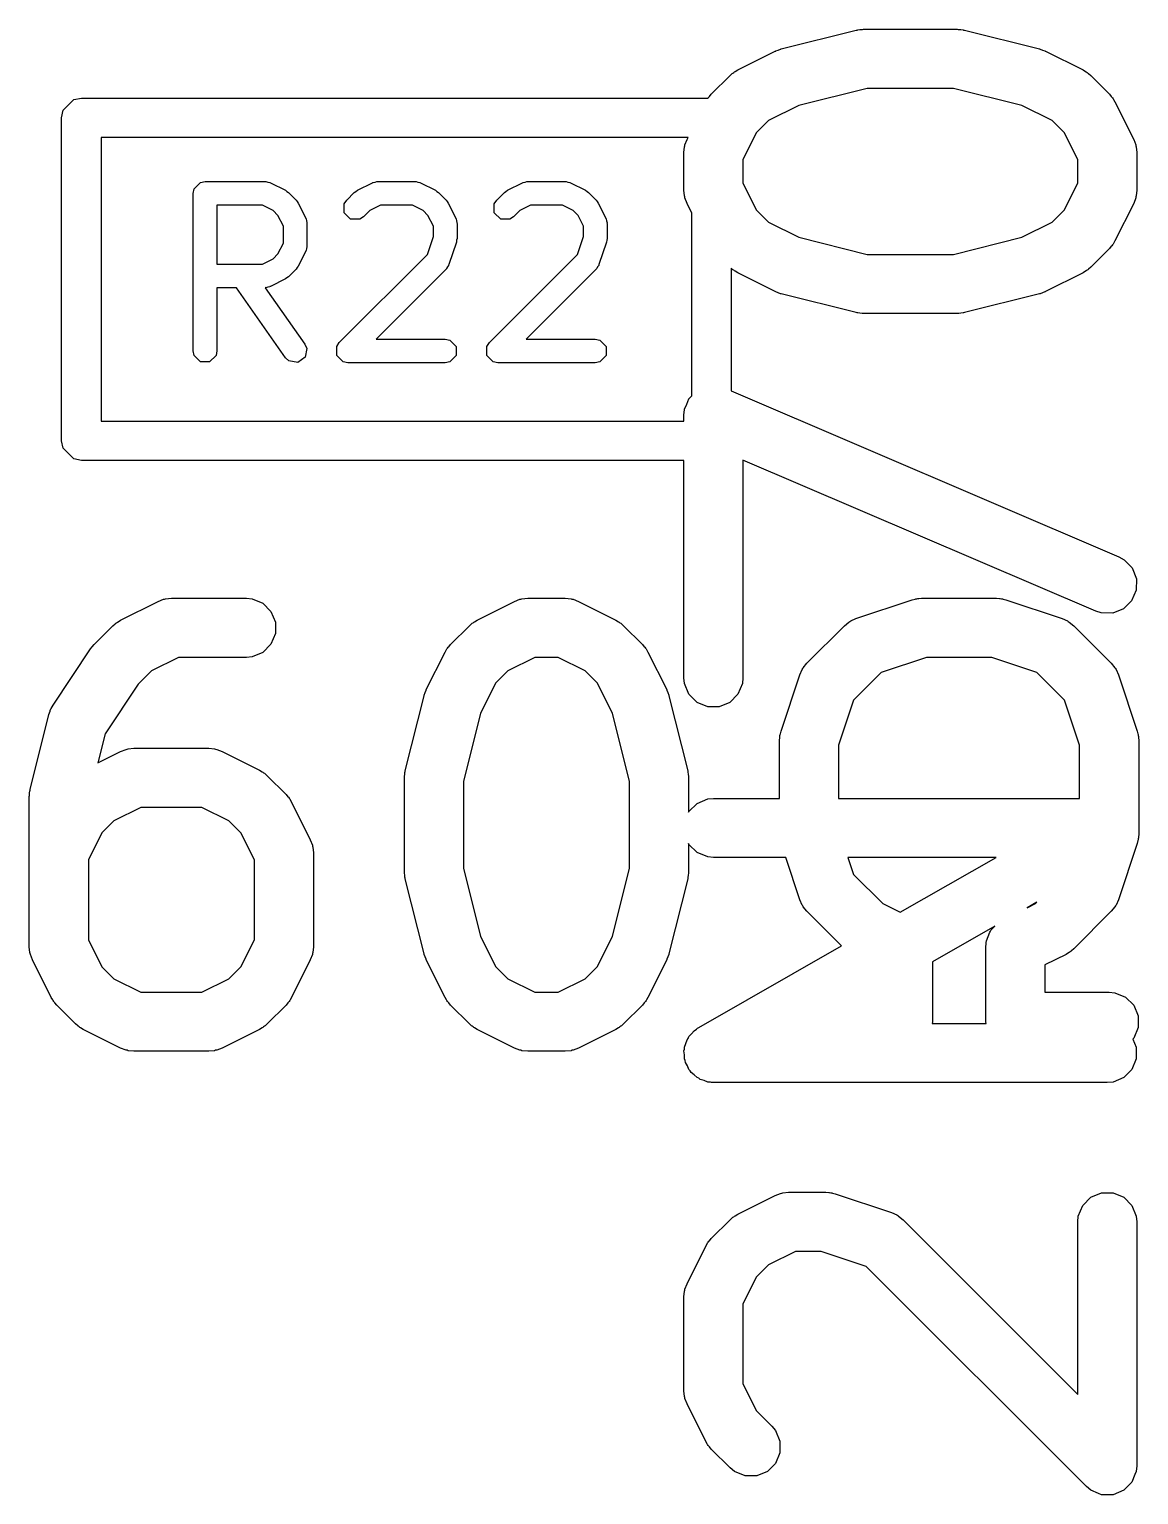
# Model space of a CAD drawing. Header units: millimetres. Extents: x 129 to 276, y -185 to -58.
# Drawn here: x 175.068 to 177.885, y -79.335 to -75.615 of the extents above; entities that cross this region are included whole.
import ezdxf

# ---------------------------------------------------------------- set-up
doc = ezdxf.new("R2010")
doc.units = ezdxf.units.MM
doc.layers.add('F.Fab', color=9, linetype='CONTINUOUS', true_color=0xafafaf)

msp = doc.modelspace()

# ---------------------------------------------------------------- linework, layer by layer
at = {"layer": 'F.Fab', "linetype": 'CONTINUOUS'}
for p, q in [((176.977105, -75.665334), (177.167581, -75.617715)), ((177.167581, -75.617715), (177.170117, -75.617339)), ((177.170117, -75.617339), (177.171139, -75.616917)), ((177.171139, -75.616917), (177.176651, -75.616374)), ((177.176651, -75.616374), (177.182125, -75.615565)), ((177.182125, -75.615565), (177.183217, -75.615727)), ((177.183217, -75.615727), (177.185771, -75.615476)), ((177.185771, -75.615476), (177.423866, -75.615476)), ((177.423866, -75.615476), (177.426419, -75.615727)), ((177.426419, -75.615727), (177.427512, -75.615565)), ((177.427512, -75.615565), (177.432985, -75.616374)), ((177.432985, -75.616374), (177.438498, -75.616917)), ((177.438498, -75.616917), (177.439519, -75.617339)), ((177.439519, -75.617339), (177.442056, -75.617715)), ((177.442056, -75.617715), (177.632532, -75.665334)), ((176.866516, -75.718632), (176.961754, -75.671013)), ((176.961754, -75.671013), (176.962823, -75.670603)), ((176.962823, -75.670603), (176.963259, -75.670281)), ((176.963259, -75.670281), (176.969395, -75.668088)), ((176.969395, -75.668088), (176.975485, -75.665758)), ((176.975485, -75.665758), (176.976025, -75.665719)), ((176.976025, -75.665719), (176.977105, -75.665334)), ((177.632532, -75.665334), (177.633611, -75.665719)), ((177.633611, -75.665719), (177.634151, -75.665758)), ((177.634151, -75.665758), (177.640232, -75.668085)), ((177.640232, -75.668085), (177.646378, -75.670281)), ((177.646378, -75.670281), (177.646813, -75.670603)), ((177.646813, -75.670603), (177.647883, -75.671013)), ((177.647883, -75.671013), (177.743121, -75.718632)), ((176.799405, -75.7803), (176.847024, -75.732681)), ((176.847024, -75.732681), (176.852773, -75.727962)), ((176.852773, -75.727962), (176.854073, -75.726464)), ((176.854073, -75.726464), (176.856332, -75.725042)), ((176.856332, -75.725042), (176.858389, -75.723354)), ((176.858389, -75.723354), (176.860216, -75.722596)), ((176.860216, -75.722596), (176.866516, -75.718632)), ((177.743121, -75.718632), (177.749417, -75.722595)), ((177.749417, -75.722595), (177.751247, -75.723353)), ((177.751247, -75.723353), (177.753305, -75.725042)), ((177.753305, -75.725042), (177.755564, -75.726464)), ((177.755564, -75.726464), (177.756863, -75.727962)), ((177.756863, -75.727962), (177.762612, -75.73268)), ((177.762612, -75.73268), (177.810232, -75.780299)), ((177.195005, -75.765476), (177.021471, -75.808859)), ((177.414632, -75.765476), (177.195005, -75.765476)), ((177.588166, -75.808859), (177.414632, -75.765476)), ((175.153806, -75.820866), (175.180866, -75.793806)), ((175.180866, -75.793806), (175.2, -75.79)), ((175.2, -75.79), (176.791444, -75.79)), ((176.791444, -75.79), (176.791766, -75.789608)), ((176.791766, -75.789608), (176.793188, -75.787349)), ((176.793188, -75.787349), (176.794686, -75.786049)), ((176.794686, -75.786049), (176.799405, -75.7803)), ((177.021471, -75.808859), (176.944484, -75.847353)), ((177.665153, -75.847353), (177.588166, -75.808859)), ((177.810232, -75.780299), (177.81495, -75.786048)), ((177.81495, -75.786048), (177.81645, -75.787349)), ((177.81645, -75.787349), (177.817872, -75.789608)), ((177.817872, -75.789608), (177.81956, -75.791665)), ((177.81956, -75.791665), (177.820317, -75.793492)), ((177.820317, -75.793492), (177.824282, -75.799792)), ((177.824282, -75.799792), (177.871901, -75.89503)), ((175.15, -75.84), (175.153806, -75.820866)), ((175.15, -76.66), (175.15, -75.84)), ((176.944484, -75.847353), (176.914077, -75.87776)), ((177.695561, -75.87776), (177.665153, -75.847353)), ((176.914077, -75.87776), (176.879819, -75.946276)), ((177.729819, -75.946276), (177.695561, -75.87776)), ((175.25, -75.89), (175.25, -76.61)), ((176.740252, -75.89), (175.25, -75.89)), ((176.729819, -75.928571), (176.73126, -75.913939)), ((176.73126, -75.913939), (176.732291, -75.911449)), ((176.732291, -75.911449), (176.732482, -75.908762)), ((176.732482, -75.908762), (176.737737, -75.89503)), ((176.737737, -75.89503), (176.740252, -75.89)), ((177.871901, -75.89503), (177.877156, -75.908761)), ((177.877156, -75.908761), (177.877347, -75.91145)), ((177.877347, -75.91145), (177.878378, -75.913939)), ((177.878378, -75.913939), (177.879819, -75.928571)), ((176.729819, -76.023809), (176.729819, -75.928571)), ((176.879819, -75.946276), (176.879819, -76.006104)), ((177.729819, -76.006104), (177.729819, -75.946276)), ((177.879819, -75.928571), (177.879819, -76.023809)), ((175.484286, -76.031927), (175.48657, -76.020446)), ((175.484286, -76.431927), (175.484286, -76.031927)), ((175.48657, -76.020446), (175.502805, -76.004211)), ((175.502805, -76.004211), (175.514286, -76.001927)), ((175.514286, -76.001927), (175.666667, -76.001927)), ((175.666667, -76.001927), (175.668141, -76.00222)), ((175.668141, -76.00222), (175.668793, -76.002003)), ((175.668793, -76.002003), (175.673429, -76.003272)), ((175.673429, -76.003272), (175.678148, -76.004211)), ((175.678148, -76.004211), (175.678634, -76.004697)), ((175.678634, -76.004697), (175.680084, -76.005094)), ((175.680084, -76.005094), (175.718179, -76.024142)), ((175.718179, -76.024142), (175.721982, -76.027094)), ((175.721982, -76.027094), (175.725975, -76.029762)), ((175.725975, -76.029762), (175.745023, -76.048809)), ((175.874025, -76.048808), (175.893073, -76.029761)), ((175.893073, -76.029761), (175.897072, -76.027089)), ((175.897072, -76.027089), (175.900869, -76.024142)), ((175.900869, -76.024142), (175.938965, -76.005094)), ((175.938965, -76.005094), (175.940413, -76.004697)), ((175.940413, -76.004697), (175.9409, -76.004211)), ((175.9409, -76.004211), (175.945611, -76.003273)), ((175.945611, -76.003273), (175.950255, -76.002002)), ((175.950255, -76.002002), (175.950908, -76.002219)), ((175.950908, -76.002219), (175.952381, -76.001927)), ((175.952381, -76.001927), (176.047619, -76.001927)), ((176.047619, -76.001927), (176.049093, -76.00222)), ((176.049093, -76.00222), (176.049745, -76.002003)), ((176.049745, -76.002003), (176.054381, -76.003272)), ((176.054381, -76.003272), (176.0591, -76.004211)), ((176.0591, -76.004211), (176.059586, -76.004697)), ((176.059586, -76.004697), (176.061036, -76.005094)), ((176.061036, -76.005094), (176.099131, -76.024142)), ((176.099131, -76.024142), (176.102927, -76.027089)), ((176.102927, -76.027089), (176.106927, -76.029761)), ((176.106927, -76.029761), (176.125974, -76.048808)), ((176.254977, -76.048808), (176.274025, -76.029761)), ((176.274025, -76.029761), (176.278024, -76.027089)), ((176.278024, -76.027089), (176.281821, -76.024142)), ((176.281821, -76.024142), (176.319917, -76.005094)), ((176.319917, -76.005094), (176.321365, -76.004697)), ((176.321365, -76.004697), (176.321852, -76.004211)), ((176.321852, -76.004211), (176.326563, -76.003273)), ((176.326563, -76.003273), (176.331207, -76.002002)), ((176.331207, -76.002002), (176.33186, -76.002219)), ((176.33186, -76.002219), (176.333333, -76.001927)), ((176.333333, -76.001927), (176.428571, -76.001927)), ((176.428571, -76.001927), (176.430045, -76.00222)), ((176.430045, -76.00222), (176.430697, -76.002003)), ((176.430697, -76.002003), (176.435333, -76.003272)), ((176.435333, -76.003272), (176.440052, -76.004211)), ((176.440052, -76.004211), (176.440538, -76.004697)), ((176.440538, -76.004697), (176.441988, -76.005094)), ((176.441988, -76.005094), (176.480083, -76.024142)), ((176.480083, -76.024142), (176.483879, -76.027089)), ((176.483879, -76.027089), (176.487879, -76.029761)), ((176.487879, -76.029761), (176.506926, -76.048808)), ((176.73126, -76.038441), (176.729819, -76.023809)), ((176.879819, -76.006104), (176.914077, -76.07462)), ((177.695561, -76.074619), (177.729819, -76.006104)), ((177.879819, -76.023809), (177.878378, -76.038441)), ((175.659584, -76.061927), (175.544286, -76.061927)), ((175.544286, -76.061927), (175.544286, -76.211451)), ((175.686991, -76.07563), (175.659584, -76.061927)), ((175.745023, -76.048809), (175.747699, -76.052815)), ((175.747699, -76.052815), (175.750642, -76.056606)), ((175.750642, -76.056606), (175.76969, -76.094702)), ((175.867521, -76.081501), (175.867522, -76.058541)), ((175.867522, -76.058541), (175.874025, -76.048808)), ((175.959464, -76.061927), (175.932055, -76.075631)), ((176.040536, -76.061927), (175.959464, -76.061927)), ((176.067942, -76.07563), (176.040536, -76.061927)), ((176.125974, -76.048808), (176.128645, -76.052805)), ((176.128645, -76.052805), (176.131595, -76.056606)), ((176.131595, -76.056606), (176.150642, -76.094702)), ((176.248473, -76.081501), (176.248474, -76.058541)), ((176.248474, -76.058541), (176.254977, -76.048808)), ((176.340416, -76.061927), (176.313007, -76.075631)), ((176.421488, -76.061927), (176.340416, -76.061927)), ((176.448894, -76.07563), (176.421488, -76.061927)), ((176.506926, -76.048808), (176.509597, -76.052805)), ((176.509597, -76.052805), (176.512547, -76.056606)), ((176.512547, -76.056606), (176.531594, -76.094702)), ((176.732291, -76.04093), (176.73126, -76.038441)), ((176.732482, -76.043618), (176.732291, -76.04093)), ((176.737737, -76.05735), (176.732482, -76.043618)), ((176.75, -76.081876), (176.737737, -76.05735)), ((177.871901, -76.05735), (177.824282, -76.152588)), ((177.877156, -76.043619), (177.871901, -76.05735)), ((177.877347, -76.040929), (177.877156, -76.043619)), ((177.878378, -76.038441), (177.877347, -76.040929)), ((175.699153, -76.087793), (175.686991, -76.07563)), ((175.712857, -76.1152), (175.699153, -76.087793)), ((175.76969, -76.094702), (175.770086, -76.09615)), ((175.770086, -76.09615), (175.770573, -76.096637)), ((175.770573, -76.096637), (175.77151, -76.101348)), ((175.77151, -76.101348), (175.772782, -76.105992)), ((175.772782, -76.105992), (175.772564, -76.106645)), ((175.772564, -76.106645), (175.772857, -76.108118)), ((175.772857, -76.108118), (175.772857, -76.16526)), ((175.883757, -76.097738), (175.867521, -76.081501)), ((175.906717, -76.097739), (175.883757, -76.097738)), ((175.916451, -76.091236), (175.906717, -76.097739)), ((175.932055, -76.075631), (175.916451, -76.091236)), ((176.080106, -76.087794), (176.067942, -76.07563)), ((176.093809, -76.115199), (176.080106, -76.087794)), ((176.150642, -76.094702), (176.151038, -76.09615)), ((176.151038, -76.09615), (176.151525, -76.096637)), ((176.151525, -76.096637), (176.152463, -76.101356)), ((176.152463, -76.101356), (176.153733, -76.105992)), ((176.153733, -76.105992), (176.153515, -76.106643)), ((176.153515, -76.106643), (176.153809, -76.108118)), ((176.153809, -76.108118), (176.153809, -76.146213)), ((176.264709, -76.097738), (176.248473, -76.081501)), ((176.287669, -76.097739), (176.264709, -76.097738)), ((176.297403, -76.091236), (176.287669, -76.097739)), ((176.313007, -76.075631), (176.297403, -76.091236)), ((176.461058, -76.087794), (176.448894, -76.07563)), ((176.474761, -76.115199), (176.461058, -76.087794)), ((176.531594, -76.094702), (176.53199, -76.09615)), ((176.53199, -76.09615), (176.532477, -76.096637)), ((176.532477, -76.096637), (176.533415, -76.101356)), ((176.533415, -76.101356), (176.534685, -76.105992)), ((176.534685, -76.105992), (176.534467, -76.106643)), ((176.534467, -76.106643), (176.534761, -76.108118)), ((176.534761, -76.108118), (176.534761, -76.146213)), ((176.75, -76.545952), (176.75, -76.081876)), ((176.914077, -76.07462), (176.944484, -76.105027)), ((176.944484, -76.105027), (177.021471, -76.14352)), ((177.588166, -76.14352), (177.665153, -76.105026)), ((177.665153, -76.105026), (177.695561, -76.074619)), ((175.712857, -76.158177), (175.712857, -76.1152)), ((176.078539, -76.187152), (176.093809, -76.141343)), ((176.093809, -76.141343), (176.093809, -76.115199)), ((176.153809, -76.146213), (176.15287, -76.150928)), ((176.459491, -76.187152), (176.474761, -76.141343)), ((176.474761, -76.141343), (176.474761, -76.115199)), ((176.534761, -76.146213), (176.533822, -76.150928)), ((177.021471, -76.14352), (177.195005, -76.186904)), ((177.414632, -76.186904), (177.588166, -76.14352)), ((175.699153, -76.185584), (175.712857, -76.158177)), ((175.76969, -76.178676), (175.750642, -76.216772)), ((175.770086, -76.177227), (175.76969, -76.178676)), ((175.770573, -76.176741), (175.770086, -76.177227)), ((175.77151, -76.172029), (175.770573, -76.176741)), ((175.772782, -76.167386), (175.77151, -76.172029)), ((175.772857, -76.16526), (175.772564, -76.166732)), ((175.772564, -76.166732), (175.772782, -76.167386)), ((176.15227, -76.155699), (176.133223, -76.212843)), ((176.15287, -76.150928), (176.15227, -76.155699)), ((176.533222, -76.155699), (176.514175, -76.212843)), ((176.533822, -76.150928), (176.533222, -76.155699)), ((177.810232, -76.172081), (177.762612, -76.2197)), ((177.81495, -76.166331), (177.810232, -76.172081)), ((177.81645, -76.165031), (177.81495, -76.166331)), ((177.817872, -76.162771), (177.81645, -76.165031)), ((177.81956, -76.160715), (177.817872, -76.162771)), ((177.820317, -76.158887), (177.81956, -76.160715)), ((177.824282, -76.152588), (177.820317, -76.158887)), ((175.544286, -76.211451), (175.659584, -76.211451)), ((175.659584, -76.211451), (175.686991, -76.197747)), ((175.686991, -76.197747), (175.699153, -76.185584)), ((175.747699, -76.220562), (175.745023, -76.224569)), ((175.750642, -76.216772), (175.747699, -76.220562)), ((175.854977, -76.410714), (176.078539, -76.187152)), ((176.129809, -76.21883), (176.127425, -76.223012)), ((176.132478, -76.214836), (176.129809, -76.21883)), ((176.133223, -76.212843), (176.132478, -76.214149)), ((176.132478, -76.214149), (176.132478, -76.214836)), ((176.235929, -76.410714), (176.459491, -76.187152)), ((176.510761, -76.21883), (176.508377, -76.223012)), ((176.51343, -76.214836), (176.510761, -76.21883)), ((176.514175, -76.212843), (176.51343, -76.214149)), ((176.51343, -76.214149), (176.51343, -76.214836)), ((176.852773, -76.224417), (176.85, -76.222141)), ((176.85, -76.222141), (176.85, -76.533003)), ((177.195005, -76.186904), (177.414632, -76.186904)), ((177.762612, -76.2197), (177.756863, -76.224417)), ((175.718179, -76.249236), (175.680084, -76.268284)), ((175.721982, -76.246283), (175.718179, -76.249236)), ((175.725975, -76.243616), (175.721982, -76.246283)), ((175.745023, -76.224569), (175.725975, -76.243616)), ((176.125975, -76.224569), (175.948616, -76.401927)), ((176.126809, -76.223319), (176.125975, -76.224569)), ((176.127425, -76.223012), (176.126809, -76.223319)), ((176.506927, -76.224569), (176.329568, -76.401927)), ((176.507761, -76.223319), (176.506927, -76.224569)), ((176.508377, -76.223012), (176.507761, -76.223319)), ((176.854073, -76.225916), (176.852773, -76.224417)), ((176.856332, -76.227337), (176.854073, -76.225916)), ((176.858389, -76.229026), (176.856332, -76.227337)), ((176.860216, -76.229783), (176.858389, -76.229026)), ((176.866516, -76.233748), (176.860216, -76.229783)), ((176.961754, -76.281367), (176.866516, -76.233748)), ((177.743121, -76.233748), (177.647883, -76.281367)), ((177.749417, -76.229784), (177.743121, -76.233748)), ((177.751247, -76.229027), (177.749417, -76.229784)), ((177.753305, -76.227337), (177.751247, -76.229027)), ((177.755564, -76.225916), (177.753305, -76.227337)), ((177.756863, -76.224417), (177.755564, -76.225916)), ((175.593904, -76.271451), (175.544286, -76.271451)), ((175.544286, -76.271451), (175.544286, -76.431927)), ((175.71828, -76.44913), (175.593904, -76.271451)), ((175.668141, -76.271157), (175.667085, -76.271367)), ((175.667085, -76.271367), (175.767434, -76.414723)), ((175.668793, -76.271375), (175.668141, -76.271157)), ((175.673429, -76.270105), (175.668793, -76.271375)), ((175.678148, -76.269167), (175.673429, -76.270105)), ((175.678634, -76.26868), (175.678148, -76.269167)), ((175.680084, -76.268284), (175.678634, -76.26868)), ((176.962823, -76.281776), (176.961754, -76.281367)), ((176.963259, -76.282099), (176.962823, -76.281776)), ((176.969395, -76.284291), (176.963259, -76.282099)), ((176.975485, -76.286622), (176.969395, -76.284291)), ((176.976025, -76.28666), (176.975485, -76.286622)), ((176.977105, -76.287046), (176.976025, -76.28666)), ((177.167581, -76.334665), (176.977105, -76.287046)), ((177.632532, -76.287046), (177.442056, -76.334665)), ((177.633611, -76.28666), (177.632532, -76.287046)), ((177.634151, -76.286622), (177.633611, -76.28666)), ((177.640232, -76.284294), (177.634151, -76.286622)), ((177.646378, -76.282099), (177.640232, -76.284294)), ((177.646813, -76.281776), (177.646378, -76.282099)), ((177.647883, -76.281367), (177.646813, -76.281776)), ((177.170117, -76.33504), (177.167581, -76.334665)), ((177.171139, -76.335463), (177.170117, -76.33504)), ((177.176651, -76.336005), (177.171139, -76.335463)), ((177.182125, -76.336815), (177.176651, -76.336005)), ((177.183217, -76.336652), (177.182125, -76.336815)), ((177.185771, -76.336904), (177.183217, -76.336652)), ((177.423866, -76.336904), (177.185771, -76.336904)), ((177.426419, -76.336652), (177.423866, -76.336904)), ((177.427512, -76.336815), (177.426419, -76.336652)), ((177.432985, -76.336005), (177.427512, -76.336815)), ((177.438498, -76.335463), (177.432985, -76.336005)), ((177.439519, -76.33504), (177.438498, -76.335463)), ((177.442056, -76.334665), (177.439519, -76.33504)), ((175.948616, -76.401927), (176.123809, -76.401927)), ((176.123809, -76.401927), (176.13529, -76.404211)), ((176.13529, -76.404211), (176.151525, -76.420446)), ((176.329568, -76.401927), (176.504761, -76.401927)), ((176.504761, -76.401927), (176.516242, -76.404211)), ((176.516242, -76.404211), (176.532477, -76.420446)), ((175.48657, -76.443408), (175.484286, -76.431927)), ((175.502805, -76.459643), (175.48657, -76.443408)), ((175.542002, -76.443408), (175.525767, -76.459643)), ((175.544286, -76.431927), (175.542002, -76.443408)), ((175.767434, -76.414723), (175.772146, -76.425438)), ((175.772146, -76.425438), (175.768156, -76.448049)), ((175.848474, -76.420446), (175.848476, -76.420443)), ((175.848474, -76.443408), (175.848474, -76.420446)), ((175.864709, -76.459643), (175.848474, -76.443408)), ((175.848476, -76.420443), (175.854977, -76.410714)), ((176.151525, -76.443408), (176.13529, -76.459643)), ((176.151525, -76.420446), (176.151525, -76.443408)), ((176.229426, -76.420446), (176.229428, -76.420443)), ((176.229426, -76.443408), (176.229426, -76.420446)), ((176.245661, -76.459643), (176.229426, -76.443408)), ((176.229428, -76.420443), (176.235929, -76.410714)), ((176.532477, -76.443408), (176.516242, -76.459643)), ((176.532477, -76.420446), (176.532477, -76.443408)), ((175.525767, -76.459643), (175.502805, -76.459643)), ((175.726735, -76.457226), (175.71828, -76.44913)), ((175.749345, -76.461216), (175.726735, -76.457226)), ((175.768156, -76.448049), (175.749345, -76.461216)), ((175.87619, -76.461927), (175.864709, -76.459643)), ((176.123809, -76.461927), (175.87619, -76.461927)), ((176.13529, -76.459643), (176.123809, -76.461927)), ((176.257142, -76.461927), (176.245661, -76.459643)), ((176.504761, -76.461927), (176.257142, -76.461927)), ((176.516242, -76.459643), (176.504761, -76.461927)), ((176.737032, -76.56667), (176.742459, -76.55357)), ((176.742459, -76.55357), (176.742787, -76.553241)), ((176.742787, -76.553241), (176.742971, -76.552813)), ((176.742971, -76.552813), (176.75, -76.545952)), ((176.85, -76.533003), (177.834363, -76.954873)), ((176.729819, -76.595238), (176.73126, -76.580606)), ((176.73126, -76.580606), (176.731438, -76.580175)), ((176.731438, -76.580175), (176.731444, -76.579711)), ((176.731444, -76.579711), (176.737032, -76.56667)), ((175.25, -76.61), (176.729819, -76.61)), ((176.729819, -76.61), (176.729819, -76.595238)), ((175.153806, -76.679134), (175.15, -76.66)), ((175.180866, -76.706194), (175.153806, -76.679134)), ((175.2, -76.71), (175.180866, -76.706194)), ((176.729819, -76.71), (175.2, -76.71)), ((176.729819, -77.261904), (176.729819, -76.71)), ((177.775275, -77.092745), (176.879819, -76.708978)), ((176.879819, -76.708978), (176.879819, -77.261904)), ((177.834363, -76.954873), (177.847244, -76.961961)), ((177.847244, -76.961961), (177.867682, -76.982905)), ((177.867682, -76.982905), (177.87855, -77.010075)), ((177.878194, -77.039336), (177.866666, -77.066234)), ((177.87855, -77.010075), (177.878194, -77.039336)), ((175.299792, -77.115356), (175.39503, -77.067737)), ((175.39503, -77.067737), (175.408761, -77.062482)), ((175.408761, -77.062482), (175.41145, -77.06229)), ((175.41145, -77.06229), (175.413939, -77.06126)), ((175.413939, -77.06126), (175.428571, -77.059819)), ((175.428571, -77.059819), (175.619047, -77.059819)), ((175.619047, -77.059819), (175.633679, -77.06126)), ((175.633679, -77.06126), (175.660715, -77.072459)), ((175.660715, -77.072459), (175.681407, -77.093151)), ((176.204554, -77.115356), (176.299792, -77.067737)), ((176.299792, -77.067737), (176.313523, -77.062482)), ((176.313523, -77.062482), (176.316212, -77.06229)), ((176.316212, -77.06229), (176.318701, -77.06126)), ((176.318701, -77.06126), (176.333333, -77.059819)), ((176.333333, -77.059819), (176.428571, -77.059819)), ((176.428571, -77.059819), (176.443203, -77.06126)), ((176.443203, -77.06126), (176.445692, -77.062291)), ((176.445692, -77.062291), (176.44838, -77.062482)), ((176.44838, -77.062482), (176.462112, -77.067737)), ((176.462112, -77.067737), (176.55735, -77.115356)), ((177.166759, -77.111287), (177.309615, -77.063668)), ((177.309615, -77.063668), (177.31687, -77.062018)), ((177.31687, -77.062018), (177.318701, -77.06126)), ((177.318701, -77.06126), (177.321354, -77.060998)), ((177.321354, -77.060998), (177.323952, -77.060408)), ((177.323952, -77.060408), (177.325926, -77.060548)), ((177.325926, -77.060548), (177.333333, -77.059819)), ((177.333333, -77.059819), (177.523809, -77.059819)), ((177.523809, -77.059819), (177.531214, -77.060548)), ((177.531214, -77.060548), (177.533189, -77.060408)), ((177.533189, -77.060408), (177.535786, -77.060998)), ((177.535786, -77.060998), (177.538441, -77.06126)), ((177.538441, -77.06126), (177.540272, -77.062018)), ((177.540272, -77.062018), (177.547526, -77.063668)), ((177.547526, -77.063668), (177.690383, -77.111287)), ((177.866666, -77.066234), (177.845723, -77.086673)), ((175.681407, -77.093151), (175.692606, -77.120187)), ((177.153333, -77.117281), (177.166759, -77.111287)), ((177.690383, -77.111287), (177.703808, -77.117281)), ((177.789291, -77.097184), (177.775275, -77.092745)), ((177.818553, -77.097541), (177.789291, -77.097184)), ((177.845723, -77.086673), (177.818553, -77.097541)), ((175.232681, -77.177024), (175.2803, -77.129405)), ((175.2803, -77.129405), (175.286049, -77.124686)), ((175.286049, -77.124686), (175.287349, -77.123188)), ((175.287349, -77.123188), (175.289608, -77.121766)), ((175.289608, -77.121766), (175.291665, -77.120078)), ((175.291665, -77.120078), (175.293492, -77.11932)), ((175.293492, -77.11932), (175.299792, -77.115356)), ((175.692606, -77.149451), (175.681407, -77.176487)), ((175.692606, -77.120187), (175.692606, -77.149451)), ((176.137443, -77.177024), (176.185062, -77.129405)), ((176.185062, -77.129405), (176.190811, -77.124686)), ((176.190811, -77.124686), (176.192111, -77.123188)), ((176.192111, -77.123188), (176.19437, -77.121766)), ((176.19437, -77.121766), (176.196427, -77.120078)), ((176.196427, -77.120078), (176.198254, -77.11932)), ((176.198254, -77.11932), (176.204554, -77.115356)), ((176.55735, -77.115356), (176.563649, -77.11932)), ((176.563649, -77.11932), (176.565477, -77.120078)), ((176.565477, -77.120078), (176.567533, -77.121766)), ((176.567533, -77.121766), (176.569793, -77.123188)), ((176.569793, -77.123188), (176.571092, -77.124686)), ((176.571092, -77.124686), (176.576842, -77.129405)), ((176.576842, -77.129405), (176.624461, -77.177024)), ((177.042205, -77.224643), (177.137443, -77.129405)), ((177.137443, -77.129405), (177.148808, -77.120077)), ((177.148808, -77.120077), (177.151298, -77.119045)), ((177.151298, -77.119045), (177.153333, -77.117281)), ((177.703808, -77.117281), (177.705843, -77.119046)), ((177.705843, -77.119046), (177.708334, -77.120078)), ((177.708334, -77.120078), (177.719699, -77.129405)), ((177.719699, -77.129405), (177.814937, -77.224643)), ((175.128072, -77.331311), (175.22331, -77.188454)), ((175.22331, -77.188454), (175.223344, -77.188411)), ((175.223344, -77.188411), (175.223354, -77.188389)), ((175.223354, -77.188389), (175.227842, -77.18292)), ((175.227842, -77.18292), (175.232626, -77.177079)), ((175.232626, -77.177079), (175.232647, -77.177064)), ((175.232647, -77.177064), (175.232681, -77.177024)), ((175.681407, -77.176487), (175.660715, -77.197179)), ((176.127358, -77.190216), (176.128116, -77.188389)), ((176.128116, -77.188389), (176.129804, -77.186332)), ((176.129804, -77.186332), (176.131226, -77.184073)), ((176.131226, -77.184073), (176.132724, -77.182773)), ((176.132724, -77.182773), (176.137443, -77.177024)), ((176.624461, -77.177024), (176.629179, -77.182773)), ((176.629179, -77.182773), (176.630678, -77.184073)), ((176.630678, -77.184073), (176.632099, -77.186332)), ((176.632099, -77.186332), (176.633788, -77.188389)), ((176.633788, -77.188389), (176.634545, -77.190216)), ((175.446276, -77.209819), (175.37776, -77.244077)), ((175.619047, -77.209819), (175.446276, -77.209819)), ((175.633679, -77.208378), (175.619047, -77.209819)), ((175.660715, -77.197179), (175.633679, -77.208378)), ((176.075775, -77.291754), (176.123394, -77.196516)), ((176.123394, -77.196516), (176.127358, -77.190216)), ((176.351038, -77.209819), (176.282522, -77.244077)), ((176.410866, -77.209819), (176.351038, -77.209819)), ((176.479382, -77.244077), (176.410866, -77.209819)), ((176.634545, -77.190216), (176.63851, -77.196516)), ((176.63851, -77.196516), (176.686129, -77.291754)), ((177.032878, -77.236008), (177.042205, -77.224643)), ((177.345503, -77.209819), (177.23099, -77.24799)), ((177.511639, -77.209819), (177.345503, -77.209819)), ((177.626152, -77.24799), (177.511639, -77.209819)), ((177.814937, -77.224643), (177.824265, -77.236008)), ((175.37776, -77.244077), (175.343998, -77.277838)), ((176.282522, -77.244077), (176.252115, -77.274484)), ((176.509789, -77.274484), (176.479382, -77.244077)), ((176.73126, -77.276536), (176.729819, -77.261904)), ((176.879819, -77.261904), (176.878378, -77.276536)), ((176.976468, -77.396816), (177.024087, -77.253959)), ((177.024087, -77.253959), (177.030081, -77.240534)), ((177.030081, -77.240534), (177.031846, -77.238498)), ((177.031846, -77.238498), (177.032878, -77.236008)), ((177.23099, -77.24799), (177.16079, -77.318189)), ((177.696352, -77.31819), (177.626152, -77.24799)), ((177.824265, -77.236008), (177.825296, -77.238498)), ((177.825296, -77.238498), (177.827061, -77.240533)), ((177.827061, -77.240533), (177.833055, -77.253959)), ((177.833055, -77.253959), (177.880674, -77.396815)), ((175.343998, -77.277838), (175.260086, -77.403707)), ((176.07052, -77.305486), (176.072847, -77.299404)), ((176.072847, -77.299404), (176.075043, -77.293259)), ((176.075043, -77.293259), (176.075365, -77.292823)), ((176.075365, -77.292823), (176.075775, -77.291754)), ((176.252115, -77.274484), (176.213621, -77.351471)), ((176.548282, -77.351471), (176.509789, -77.274484)), ((176.686129, -77.291754), (176.686538, -77.292823)), ((176.686538, -77.292823), (176.686861, -77.293259)), ((176.686861, -77.293259), (176.689053, -77.299395)), ((176.689053, -77.299395), (176.691384, -77.305485)), ((176.742459, -77.303572), (176.73126, -77.276536)), ((176.878378, -77.276536), (176.867179, -77.303572)), ((175.123765, -77.339389), (175.128072, -77.331311)), ((176.022477, -77.497581), (176.070096, -77.307105)), ((176.070096, -77.307105), (176.070481, -77.306025)), ((176.070481, -77.306025), (176.07052, -77.305486)), ((176.691384, -77.305485), (176.691422, -77.306025)), ((176.691422, -77.306025), (176.691808, -77.307105)), ((176.691808, -77.307105), (176.739427, -77.497581)), ((176.763151, -77.324264), (176.742459, -77.303572)), ((176.790187, -77.335463), (176.763151, -77.324264)), ((176.819451, -77.335463), (176.790187, -77.335463)), ((176.846487, -77.324264), (176.819451, -77.335463)), ((176.867179, -77.303572), (176.846487, -77.324264)), ((177.16079, -77.318189), (177.122619, -77.432703)), ((177.734523, -77.432703), (177.696352, -77.31819)), ((175.070096, -77.5452), (175.117715, -77.354724)), ((175.117715, -77.354724), (175.120795, -77.346101)), ((175.120795, -77.346101), (175.121155, -77.344285)), ((175.121155, -77.344285), (175.122033, -77.342637)), ((175.122033, -77.342637), (175.122662, -77.340878)), ((175.122662, -77.340878), (175.123765, -77.339389)), ((176.213621, -77.351471), (176.170238, -77.525005)), ((176.591666, -77.525005), (176.548282, -77.351471)), ((175.260086, -77.403707), (175.241562, -77.477804)), ((176.973208, -77.411153), (176.973798, -77.408555)), ((176.973348, -77.413127), (176.973208, -77.411153)), ((176.973798, -77.408555), (176.97406, -77.405901)), ((176.97406, -77.405901), (176.974818, -77.404069)), ((176.974818, -77.404069), (176.976468, -77.396816)), ((177.880674, -77.396815), (177.882323, -77.40407)), ((177.882323, -77.40407), (177.883082, -77.405901)), ((177.883082, -77.405901), (177.883343, -77.408554)), ((177.883343, -77.408554), (177.883934, -77.411152)), ((177.883934, -77.411152), (177.883793, -77.413126)), ((175.241562, -77.477804), (175.299792, -77.448689)), ((175.299792, -77.448689), (175.313523, -77.443434)), ((175.313523, -77.443434), (175.316212, -77.443242)), ((175.316212, -77.443242), (175.318701, -77.442212)), ((175.318701, -77.442212), (175.333333, -77.440771)), ((175.333333, -77.440771), (175.523809, -77.440771)), ((175.523809, -77.440771), (175.538441, -77.442212)), ((175.538441, -77.442212), (175.54093, -77.443243)), ((175.54093, -77.443243), (175.543618, -77.443434)), ((175.543618, -77.443434), (175.55735, -77.448689)), ((175.55735, -77.448689), (175.652588, -77.496308)), ((176.972619, -77.420533), (176.973348, -77.413127)), ((176.972619, -77.567857), (176.972619, -77.420533)), ((177.122619, -77.432703), (177.122619, -77.567857)), ((177.734523, -77.567857), (177.734523, -77.432703)), ((177.883793, -77.413126), (177.884523, -77.420533)), ((177.884523, -77.420533), (177.884523, -77.658628)), ((175.652588, -77.496308), (175.658887, -77.500272)), ((175.658887, -77.500272), (175.660715, -77.50103)), ((175.660715, -77.50103), (175.662771, -77.502718)), ((175.662771, -77.502718), (175.665031, -77.50414)), ((175.665031, -77.50414), (175.66633, -77.505638)), ((175.66633, -77.505638), (175.67208, -77.510357)), ((175.67208, -77.510357), (175.719699, -77.557976)), ((176.020238, -77.515771), (176.020489, -77.513217)), ((176.020238, -77.753866), (176.020238, -77.515771)), ((176.020327, -77.512125), (176.021136, -77.506651)), ((176.020489, -77.513217), (176.020327, -77.512125)), ((176.021136, -77.506651), (176.021679, -77.501139)), ((176.021679, -77.501139), (176.022101, -77.500117)), ((176.022101, -77.500117), (176.022477, -77.497581)), ((176.739427, -77.497581), (176.739802, -77.500117)), ((176.739802, -77.500117), (176.740225, -77.501139)), ((176.740225, -77.501139), (176.740767, -77.506651)), ((176.740767, -77.506651), (176.741577, -77.512125)), ((176.741577, -77.512125), (176.741414, -77.513217)), ((176.741414, -77.513217), (176.741666, -77.515771)), ((176.741666, -77.515771), (176.741666, -77.603103)), ((175.067857, -77.56339), (175.068108, -77.560836)), ((175.067946, -77.559744), (175.068755, -77.55427)), ((175.068108, -77.560836), (175.067946, -77.559744)), ((175.068755, -77.55427), (175.069298, -77.548758)), ((175.069298, -77.548758), (175.06972, -77.547736)), ((175.06972, -77.547736), (175.070096, -77.5452)), ((175.719699, -77.557976), (175.724417, -77.563725)), ((176.170238, -77.525005), (176.170238, -77.744632)), ((176.591666, -77.744632), (176.591666, -77.525005)), ((175.067857, -77.944342), (175.067857, -77.56339)), ((175.351038, -77.590771), (175.282522, -77.625029)), ((175.506104, -77.590771), (175.351038, -77.590771)), ((175.57462, -77.625029), (175.506104, -77.590771)), ((175.724417, -77.563725), (175.725916, -77.565025)), ((175.725916, -77.565025), (175.727337, -77.567284)), ((175.727337, -77.567284), (175.729026, -77.569341)), ((175.729026, -77.569341), (175.729783, -77.571168)), ((175.729783, -77.571168), (175.733748, -77.577468)), ((175.733748, -77.577468), (175.781367, -77.672706)), ((176.742459, -77.601189), (176.763151, -77.580497)), ((176.763151, -77.580497), (176.790187, -77.569298)), ((176.790187, -77.569298), (176.804819, -77.567857)), ((176.804819, -77.567857), (176.972619, -77.567857)), ((177.122619, -77.567857), (177.734523, -77.567857)), ((175.282522, -77.625029), (175.252115, -77.655436)), ((175.605027, -77.655436), (175.57462, -77.625029)), ((176.741666, -77.603103), (176.742459, -77.601189)), ((175.252115, -77.655436), (175.217857, -77.723952)), ((175.639285, -77.723952), (175.605027, -77.655436)), ((175.781367, -77.672706), (175.786622, -77.686437)), ((177.883082, -77.67326), (177.882323, -77.67509)), ((177.883343, -77.670606), (177.883082, -77.67326)), ((177.883934, -77.668009), (177.883343, -77.670606)), ((177.884523, -77.658628), (177.883793, -77.666034)), ((177.883793, -77.666034), (177.883934, -77.668009)), ((175.786622, -77.686437), (175.786813, -77.689126)), ((175.786813, -77.689126), (175.787844, -77.691615)), ((175.787844, -77.691615), (175.789285, -77.706247)), ((175.789285, -77.706247), (175.789285, -77.944342)), ((176.742459, -77.684525), (176.741666, -77.68261)), ((176.741666, -77.68261), (176.741666, -77.753866)), ((176.763151, -77.705217), (176.742459, -77.684525)), ((176.790187, -77.716416), (176.763151, -77.705217)), ((177.880674, -77.682346), (177.833055, -77.825202)), ((177.882323, -77.67509), (177.880674, -77.682346)), ((175.217857, -77.723952), (175.217857, -77.926637)), ((175.639285, -77.926637), (175.639285, -77.723952)), ((176.170238, -77.744632), (176.213621, -77.918166)), ((176.548282, -77.918166), (176.591666, -77.744632)), ((176.804819, -77.717857), (176.790187, -77.716416)), ((176.988305, -77.717857), (176.804819, -77.717857)), ((177.024087, -77.825202), (176.988305, -77.717857)), ((177.522402, -77.717857), (177.146419, -77.717857)), ((177.146419, -77.717857), (177.16079, -77.760971)), ((177.278823, -77.857044), (177.522402, -77.717857)), ((176.020489, -77.756419), (176.020238, -77.753866)), ((176.020327, -77.757512), (176.020489, -77.756419)), ((176.021136, -77.762985), (176.020327, -77.757512)), ((176.021679, -77.768498), (176.021136, -77.762985)), ((176.022101, -77.769519), (176.021679, -77.768498)), ((176.022477, -77.772056), (176.022101, -77.769519)), ((176.070096, -77.962532), (176.022477, -77.772056)), ((176.739427, -77.772056), (176.691808, -77.962532)), ((176.739802, -77.769519), (176.739427, -77.772056)), ((176.740225, -77.768498), (176.739802, -77.769519)), ((176.740767, -77.762985), (176.740225, -77.768498)), ((176.741577, -77.757512), (176.740767, -77.762985)), ((176.741666, -77.753866), (176.741414, -77.756419)), ((176.741414, -77.756419), (176.741577, -77.757512)), ((177.16079, -77.760971), (177.234903, -77.835084)), ((177.030081, -77.838627), (177.024087, -77.825202)), ((177.031846, -77.840662), (177.030081, -77.838627)), ((177.032878, -77.843153), (177.031846, -77.840662)), ((177.042205, -77.854518), (177.032878, -77.843153)), ((177.129855, -77.942168), (177.042205, -77.854518)), ((177.234903, -77.835084), (177.278823, -77.857044)), ((177.625772, -77.83155), (177.601037, -77.845684)), ((177.601037, -77.845684), (177.622239, -77.835084)), ((177.622239, -77.835084), (177.625772, -77.83155)), ((177.814937, -77.854518), (177.719699, -77.949756)), ((177.824265, -77.843153), (177.814937, -77.854518)), ((177.825296, -77.840662), (177.824265, -77.843153)), ((177.827061, -77.838628), (177.825296, -77.840662)), ((177.833055, -77.825202), (177.827061, -77.838628)), ((177.518928, -77.892604), (177.360714, -77.983012)), ((177.509068, -77.902674), (177.517565, -77.894176)), ((177.517565, -77.894176), (177.518928, -77.892604)), ((175.217857, -77.926637), (175.252115, -77.995153)), ((175.605026, -77.995153), (175.639285, -77.926637)), ((176.213621, -77.918166), (176.252115, -77.995153)), ((176.509788, -77.995153), (176.548282, -77.918166)), ((177.497017, -77.934961), (177.497492, -77.933535)), ((177.497492, -77.933535), (177.497869, -77.92971)), ((177.497869, -77.92971), (177.50247, -77.918602)), ((177.50247, -77.918602), (177.506271, -77.9072)), ((177.506271, -77.9072), (177.508036, -77.905164)), ((177.508036, -77.905164), (177.509068, -77.902674)), ((175.069298, -77.958974), (175.067857, -77.944342)), ((175.070329, -77.961463), (175.069298, -77.958974)), ((175.07052, -77.964151), (175.070329, -77.961463)), ((175.075775, -77.977883), (175.07052, -77.964151)), ((175.786622, -77.964152), (175.781367, -77.977883)), ((175.786813, -77.961462), (175.786622, -77.964152)), ((175.787844, -77.958974), (175.786813, -77.961462)), ((175.789285, -77.944342), (175.787844, -77.958974)), ((176.070481, -77.963611), (176.070096, -77.962532)), ((176.07052, -77.964151), (176.070481, -77.963611)), ((176.072847, -77.970232), (176.07052, -77.964151)), ((176.075043, -77.976378), (176.072847, -77.970232)), ((176.689053, -77.970241), (176.686861, -77.976378)), ((176.691384, -77.964152), (176.689053, -77.970241)), ((176.691422, -77.963611), (176.691384, -77.964152)), ((176.691808, -77.962532), (176.691422, -77.963611)), ((176.767609, -78.149167), (177.129855, -77.942168)), ((177.496428, -77.944342), (177.497157, -77.936936)), ((177.496428, -78.134819), (177.496428, -77.944342)), ((177.497157, -77.936936), (177.497017, -77.934961)), ((177.700207, -77.963805), (177.646428, -77.990694)), ((177.706506, -77.95984), (177.700207, -77.963805)), ((177.708334, -77.959083), (177.706506, -77.95984)), ((177.71039, -77.957394), (177.708334, -77.959083)), ((177.71265, -77.955973), (177.71039, -77.957394)), ((177.713949, -77.954474), (177.71265, -77.955973)), ((177.719699, -77.949756), (177.713949, -77.954474)), ((175.123394, -78.073121), (175.075775, -77.977883)), ((175.252115, -77.995153), (175.282522, -78.025561)), ((175.574619, -78.025561), (175.605026, -77.995153)), ((175.781367, -77.977883), (175.733748, -78.073121)), ((176.075365, -77.976813), (176.075043, -77.976378)), ((176.075775, -77.977883), (176.075365, -77.976813)), ((176.123394, -78.073121), (176.075775, -77.977883)), ((176.252115, -77.995153), (176.282522, -78.025561)), ((176.479381, -78.025561), (176.509788, -77.995153)), ((176.686129, -77.977883), (176.63851, -78.073121)), ((176.686538, -77.976813), (176.686129, -77.977883)), ((176.686861, -77.976378), (176.686538, -77.976813)), ((177.360714, -77.983012), (177.360714, -78.134819)), ((177.646428, -77.990694), (177.646428, -78.059819)), ((175.282522, -78.025561), (175.351038, -78.059819)), ((175.506104, -78.059819), (175.574619, -78.025561)), ((176.282522, -78.025561), (176.351038, -78.059819)), ((176.410866, -78.059819), (176.479381, -78.025561)), ((175.127357, -78.079417), (175.123394, -78.073121)), ((175.128115, -78.081247), (175.127357, -78.079417)), ((175.129804, -78.083305), (175.128115, -78.081247)), ((175.351038, -78.059819), (175.506104, -78.059819)), ((175.729027, -78.081247), (175.727337, -78.083305)), ((175.729784, -78.079417), (175.729027, -78.081247)), ((175.733748, -78.073121), (175.729784, -78.079417)), ((176.127357, -78.079417), (176.123394, -78.073121)), ((176.128115, -78.081247), (176.127357, -78.079417)), ((176.129804, -78.083305), (176.128115, -78.081247)), ((176.351038, -78.059819), (176.410866, -78.059819)), ((176.633789, -78.081247), (176.632099, -78.083305)), ((176.634546, -78.079417), (176.633789, -78.081247)), ((176.63851, -78.073121), (176.634546, -78.079417)), ((177.646428, -78.059819), (177.809523, -78.059819)), ((177.809523, -78.059819), (177.824155, -78.06126)), ((177.824155, -78.06126), (177.851191, -78.072459)), ((177.851191, -78.072459), (177.871883, -78.093151)), ((175.131226, -78.085564), (175.129804, -78.083305)), ((175.132724, -78.086863), (175.131226, -78.085564)), ((175.137442, -78.092612), (175.132724, -78.086863)), ((175.185061, -78.140232), (175.137442, -78.092612)), ((175.719699, -78.092613), (175.672081, -78.140232)), ((175.724417, -78.086863), (175.719699, -78.092613)), ((175.725916, -78.085564), (175.724417, -78.086863)), ((175.727337, -78.083305), (175.725916, -78.085564)), ((176.131226, -78.085564), (176.129804, -78.083305)), ((176.132724, -78.086863), (176.131226, -78.085564)), ((176.137442, -78.092612), (176.132724, -78.086863)), ((176.185061, -78.140232), (176.137442, -78.092612)), ((176.624461, -78.092613), (176.576843, -78.140232)), ((176.629179, -78.086863), (176.624461, -78.092613)), ((176.630678, -78.085564), (176.629179, -78.086863)), ((176.632099, -78.083305), (176.630678, -78.085564)), ((177.871883, -78.093151), (177.883082, -78.120187)), ((175.19081, -78.14495), (175.185061, -78.140232)), ((175.192111, -78.14645), (175.19081, -78.14495)), ((175.19437, -78.147872), (175.192111, -78.14645)), ((175.196427, -78.14956), (175.19437, -78.147872)), ((175.198254, -78.150317), (175.196427, -78.14956)), ((175.204554, -78.154282), (175.198254, -78.150317)), ((175.299792, -78.201901), (175.204554, -78.154282)), ((175.652588, -78.154282), (175.55735, -78.201901)), ((175.658887, -78.150317), (175.652588, -78.154282)), ((175.660715, -78.14956), (175.658887, -78.150317)), ((175.662771, -78.147872), (175.660715, -78.14956)), ((175.665031, -78.14645), (175.662771, -78.147872)), ((175.666331, -78.14495), (175.665031, -78.14645)), ((175.672081, -78.140232), (175.666331, -78.14495)), ((176.19081, -78.14495), (176.185061, -78.140232)), ((176.192111, -78.14645), (176.19081, -78.14495)), ((176.19437, -78.147872), (176.192111, -78.14645)), ((176.196427, -78.14956), (176.19437, -78.147872)), ((176.198254, -78.150317), (176.196427, -78.14956)), ((176.204554, -78.154282), (176.198254, -78.150317)), ((176.299792, -78.201901), (176.204554, -78.154282)), ((176.55735, -78.154282), (176.462112, -78.201901)), ((176.563649, -78.150317), (176.55735, -78.154282)), ((176.565477, -78.14956), (176.563649, -78.150317)), ((176.567533, -78.147872), (176.565477, -78.14956)), ((176.569793, -78.14645), (176.567533, -78.147872)), ((176.571093, -78.14495), (176.569793, -78.14645)), ((176.576843, -78.140232), (176.571093, -78.14495)), ((176.755619, -78.157677), (176.761751, -78.153324)), ((176.761751, -78.153324), (176.763151, -78.151925)), ((176.763151, -78.151925), (176.764525, -78.151355)), ((176.764525, -78.151355), (176.767609, -78.149167)), ((177.360714, -78.134819), (177.360274, -78.139285)), ((177.360274, -78.139285), (177.496868, -78.139285)), ((177.496868, -78.139285), (177.496428, -78.134819)), ((177.883082, -78.149451), (177.871883, -78.176487)), ((177.883082, -78.120187), (177.883082, -78.149451)), ((176.73126, -78.199653), (176.735077, -78.190437)), ((176.735077, -78.190437), (176.737702, -78.180814)), ((176.737702, -78.180814), (176.740629, -78.177033)), ((176.740629, -78.177033), (176.742459, -78.172617)), ((176.742459, -78.172617), (176.749509, -78.165566)), ((176.749509, -78.165566), (176.755619, -78.157677)), ((177.871883, -78.176487), (177.86969, -78.178679)), ((177.86969, -78.178679), (177.878378, -78.199653)), ((175.313523, -78.207156), (175.299792, -78.201901)), ((175.316212, -78.207347), (175.313523, -78.207156)), ((175.318701, -78.208378), (175.316212, -78.207347)), ((175.333333, -78.209819), (175.318701, -78.208378)), ((175.523809, -78.209819), (175.333333, -78.209819)), ((175.538441, -78.208378), (175.523809, -78.209819)), ((175.54093, -78.207346), (175.538441, -78.208378)), ((175.543618, -78.207156), (175.54093, -78.207346)), ((175.55735, -78.201901), (175.543618, -78.207156)), ((176.313523, -78.207156), (176.299792, -78.201901)), ((176.316212, -78.207347), (176.313523, -78.207156)), ((176.318701, -78.208378), (176.316212, -78.207347)), ((176.333333, -78.209819), (176.318701, -78.208378)), ((176.428571, -78.209819), (176.333333, -78.209819)), ((176.443203, -78.208378), (176.428571, -78.209819)), ((176.445692, -78.207346), (176.443203, -78.208378)), ((176.44838, -78.207156), (176.445692, -78.207346)), ((176.462112, -78.201901), (176.44838, -78.207156)), ((176.730002, -78.209046), (176.73126, -78.204433)), ((176.73126, -78.218942), (176.730002, -78.209046)), ((176.73126, -78.204433), (176.73126, -78.199653)), ((176.73126, -78.228917), (176.73126, -78.218942)), ((176.733089, -78.233332), (176.73126, -78.228917)), ((177.878378, -78.228917), (177.867179, -78.255953)), ((177.878378, -78.199653), (177.878378, -78.228917)), ((176.733692, -78.238076), (176.733089, -78.233332)), ((176.738642, -78.24674), (176.733692, -78.238076)), ((176.742459, -78.255953), (176.738642, -78.24674)), ((176.745837, -78.259331), (176.742459, -78.255953)), ((176.748211, -78.263485), (176.745837, -78.259331)), ((176.7561, -78.269594), (176.748211, -78.263485)), ((177.867179, -78.255953), (177.846487, -78.276645)), ((176.763151, -78.276645), (176.7561, -78.269594)), ((176.767567, -78.278474), (176.763151, -78.276645)), ((176.771348, -78.281402), (176.767567, -78.278474)), ((176.780971, -78.284026), (176.771348, -78.281402)), ((176.790187, -78.287844), (176.780971, -78.284026)), ((176.797669, -78.28858), (176.790187, -78.287844)), ((176.79958, -78.289102), (176.797669, -78.28858)), ((176.801055, -78.288914), (176.79958, -78.289102)), ((176.804819, -78.289285), (176.801055, -78.288914)), ((177.804819, -78.289285), (176.804819, -78.289285)), ((177.819451, -78.287844), (177.804819, -78.289285)), ((177.846487, -78.276645), (177.819451, -78.287844)), ((176.866516, -78.623394), (176.961754, -78.575775)), ((176.961754, -78.575775), (176.975485, -78.57052)), ((176.975485, -78.57052), (176.978174, -78.570328)), ((176.978174, -78.570328), (176.980663, -78.569298)), ((176.980663, -78.569298), (176.995295, -78.567857)), ((176.995295, -78.567857), (177.090533, -78.567857)), ((177.090533, -78.567857), (177.097938, -78.568586)), ((177.097938, -78.568586), (177.099913, -78.568446)), ((177.099913, -78.568446), (177.10251, -78.569036)), ((177.10251, -78.569036), (177.105165, -78.569298)), ((177.105165, -78.569298), (177.106996, -78.570056)), ((177.106996, -78.570056), (177.11425, -78.571706)), ((177.11425, -78.571706), (177.257107, -78.619325)), ((177.73126, -78.628225), (177.742459, -78.601189)), ((177.742459, -78.601189), (177.763151, -78.580497)), ((177.763151, -78.580497), (177.790187, -78.569298)), ((177.790187, -78.569298), (177.819451, -78.569298)), ((177.819451, -78.569298), (177.846487, -78.580497)), ((177.846487, -78.580497), (177.867179, -78.601189)), ((177.867179, -78.601189), (177.878378, -78.628225)), ((176.799405, -78.685062), (176.847024, -78.637443)), ((176.847024, -78.637443), (176.852773, -78.632724)), ((176.852773, -78.632724), (176.854073, -78.631226)), ((176.854073, -78.631226), (176.856332, -78.629804)), ((176.856332, -78.629804), (176.858389, -78.628116)), ((176.858389, -78.628116), (176.860216, -78.627358)), ((176.860216, -78.627358), (176.866516, -78.623394)), ((177.257107, -78.619325), (177.270532, -78.625319)), ((177.270532, -78.625319), (177.272567, -78.627084)), ((177.272567, -78.627084), (177.275058, -78.628116)), ((177.275058, -78.628116), (177.286423, -78.637443)), ((177.286423, -78.637443), (177.729819, -79.080838)), ((177.729819, -78.642857), (177.73126, -78.628225)), ((177.878378, -78.628225), (177.879819, -78.642857)), ((177.729819, -79.080838), (177.729819, -78.642857)), ((177.879819, -78.642857), (177.879819, -79.261904)), ((176.737737, -78.799792), (176.785356, -78.704554)), ((176.785356, -78.704554), (176.78932, -78.698254)), ((176.78932, -78.698254), (176.790078, -78.696427)), ((176.790078, -78.696427), (176.791766, -78.69437)), ((176.791766, -78.69437), (176.793188, -78.692111)), ((176.793188, -78.692111), (176.794686, -78.690811)), ((176.794686, -78.690811), (176.799405, -78.685062)), ((176.944484, -78.752115), (176.914077, -78.782522)), ((177.013, -78.717857), (176.944484, -78.752115)), ((177.078363, -78.717857), (177.013, -78.717857)), ((177.192876, -78.756028), (177.078363, -78.717857)), ((176.914077, -78.782522), (176.879819, -78.851038)), ((177.751786, -79.314937), (177.192876, -78.756028)), ((176.729819, -78.833333), (176.73126, -78.818701)), ((176.73126, -78.818701), (176.732291, -78.816211)), ((176.732291, -78.816211), (176.732482, -78.813524)), ((176.732482, -78.813524), (176.737737, -78.799792)), ((176.729819, -79.071428), (176.729819, -78.833333)), ((176.879819, -78.851038), (176.879819, -79.053723)), ((176.73126, -79.08606), (176.729819, -79.071428)), ((176.732291, -79.088549), (176.73126, -79.08606)), ((176.879819, -79.053723), (176.914077, -79.122239)), ((176.732482, -79.091237), (176.732291, -79.088549)), ((176.737737, -79.104969), (176.732482, -79.091237)), ((176.785356, -79.200207), (176.737737, -79.104969)), ((176.914077, -79.122239), (176.95309, -79.161252)), ((176.95309, -79.161252), (176.962417, -79.172617)), ((176.962417, -79.172617), (176.973616, -79.199653)), ((176.78932, -79.206506), (176.785356, -79.200207)), ((176.790078, -79.208334), (176.78932, -79.206506)), ((176.791766, -79.21039), (176.790078, -79.208334)), ((176.793188, -79.21265), (176.791766, -79.21039)), ((176.794686, -79.213949), (176.793188, -79.21265)), ((176.799405, -79.219699), (176.794686, -79.213949)), ((176.847024, -79.267318), (176.799405, -79.219699)), ((176.973616, -79.228916), (176.962417, -79.255952)), ((176.973616, -79.199653), (176.973616, -79.228916)), ((176.858389, -79.276645), (176.847024, -79.267318)), ((176.962417, -79.255952), (176.941724, -79.276645)), ((177.879819, -79.261904), (177.878378, -79.276536)), ((176.885425, -79.287844), (176.858389, -79.276645)), ((176.914688, -79.287844), (176.885425, -79.287844)), ((176.941724, -79.276645), (176.914688, -79.287844)), ((177.86718, -79.303572), (177.846487, -79.324264)), ((177.875098, -79.284454), (177.86718, -79.303572)), ((177.878378, -79.276536), (177.875098, -79.284454)), ((177.763151, -79.324265), (177.751786, -79.314937)), ((177.782268, -79.332183), (177.763151, -79.324265)), ((177.790187, -79.335463), (177.782268, -79.332183)), ((177.790188, -79.335463), (177.790187, -79.335463)), ((177.819451, -79.335463), (177.790188, -79.335463)), ((177.846487, -79.324264), (177.819451, -79.335463))]:
    msp.add_line(p, q, dxfattribs=at)

doc.saveas('drawing.dxf')
